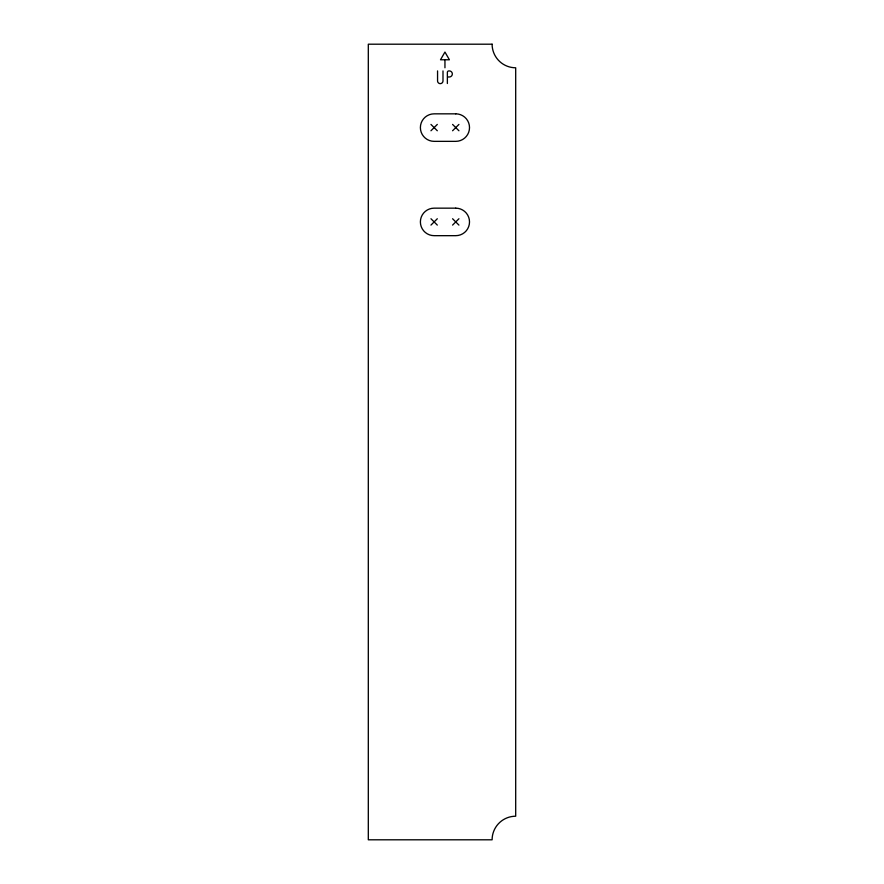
<?xml version="1.0" encoding="UTF-8"?>
<svg xmlns="http://www.w3.org/2000/svg" width="884" height="884" viewBox="0 0 884 884"><rect width="100%" height="100%" fill="white"/><g stroke="black" fill="none" stroke-linecap="round" stroke-linejoin="round"><path stroke-width="1.33" d="M430.961 130.766L437.315 124.423M452.586 130.766L458.929 124.423M430.961 225.088L437.315 218.746M452.586 225.088L458.929 218.746M444.63 59.769L440.497 59.769L444.95 52.057L449.404 59.769L444.95 59.769L444.95 67.781M447.68 76.985L449.304 76.985A3.028 3.028 0 0 0 452.332 73.958A3.028 3.028 0 0 0 449.304 70.919L448.84 70.919A1.47 1.47 0 0 0 447.37 72.4L447.37 83.505M452.586 124.423L458.929 130.766M430.961 124.423L437.315 130.766M452.586 218.746L458.929 225.088M430.961 218.746L437.315 225.088M442.994 70.919L442.994 80.919A2.718 2.718 0 0 1 440.276 83.637A2.718 2.718 0 0 1 437.558 80.919L437.558 70.919M492.112 44.2L368.308 44.2L368.308 839.8L492.112 839.8A23.581 23.581 0 0 1 515.692 816.219L515.692 67.781A23.581 23.581 0 0 1 492.112 44.2M455.757 113.837L434.143 113.837A13.757 13.757 0 0 0 420.386 127.594A13.757 13.757 0 0 0 434.143 141.352L455.757 141.352A13.757 13.757 0 0 0 469.514 127.594A13.757 13.757 0 0 0 455.757 113.837M455.757 208.16L434.143 208.16A13.757 13.757 0 0 0 420.386 221.917A13.757 13.757 0 0 0 434.143 235.674L455.757 235.674A13.757 13.757 0 0 0 469.514 221.917A13.757 13.757 0 0 0 455.757 208.16"/></g></svg>
